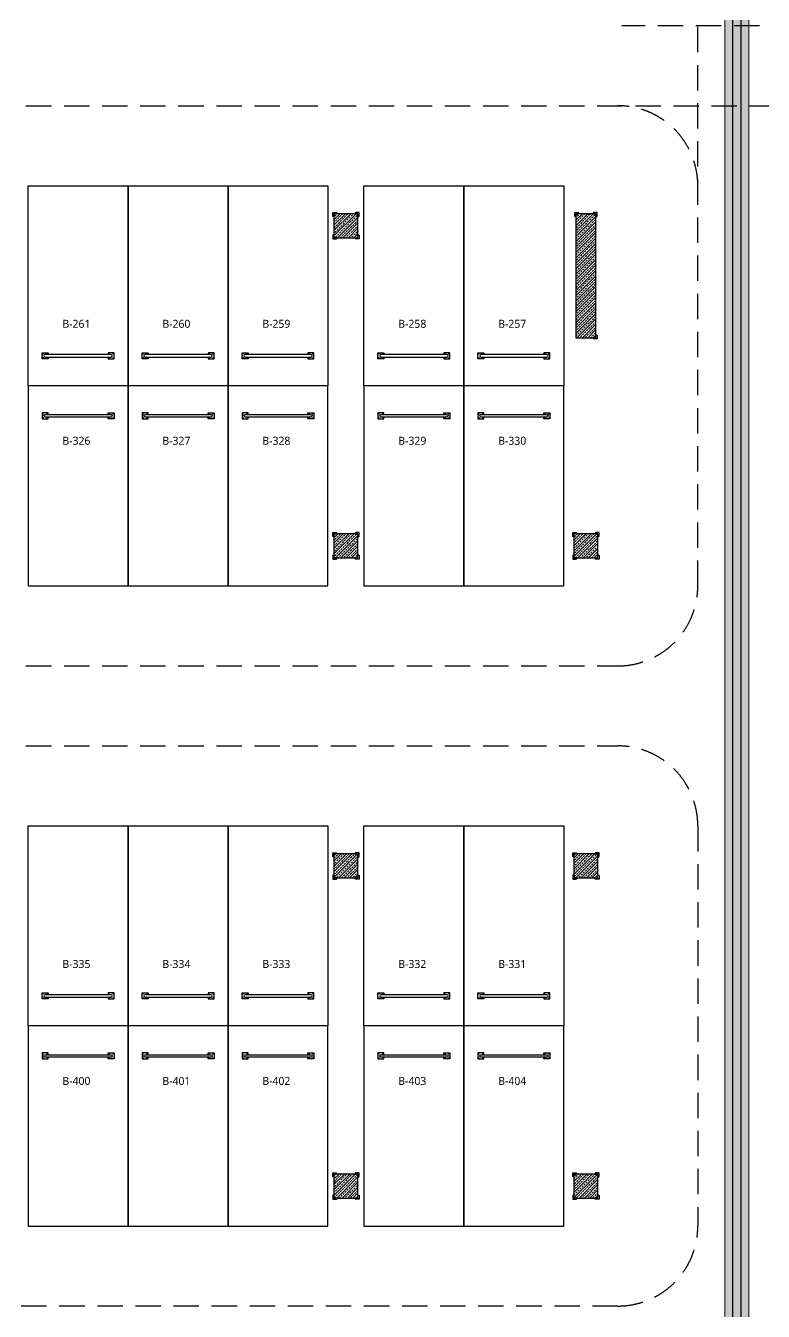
# Model space of a CAD drawing. Header units: millimetres. Extents: x -379292 to 1221486, y 92049 to 447512.
# Drawn here: x 165338 to 183786, y 189488 to 221619 of the extents above; entities that cross this region are included whole.
import ezdxf
from ezdxf.enums import TextEntityAlignment as Align

# ---------------------------------------------------------------- set-up
doc = ezdxf.new("R2010")
doc.units = ezdxf.units.MM
doc.linetypes.add('HIDDEN', pattern=[9.525, 6.35, -3.175])
for name, color, linetype in [('05_HATCH CONCRETE', 141, 'Continuous'), ('05_SYMBOL', 2, 'Continuous'), ('202-A-Y-MahalAd', 141, 'Continuous'), ('E_CT_ZA', 6, 'Continuous')]:
    doc.layers.add(name, color=color, linetype=linetype)
doc.layers.add('E_CT_KA', color=4, linetype='Continuous', lineweight=9)
doc.styles.get("Standard").update_dxf_attribs({"font": 'segoeuil.ttf'})
pattern_1 = [(225, (905000, -3e-07), (67.351921, -67.351921), []), (225, (904932.65, -3e-07), (67.351921, -67.351921), [47.625, -23.8125])]

# ---------------------------------------------------------------- blocks, each defined once
blk = doc.blocks.new('202_Vida')
at = {"color": 0, "linetype": 'ByBlock', "ltscale": 0.2}
for points in [[(1, 0), (-1, 0)], [(0, 1), (0, -1)]]:
    blk.add_lwpolyline(points, dxfattribs=at)
at = {"color": 0, "linetype": 'ByBlock'}
for radius in [0.42, 0.23, 0.155]:
    blk.add_circle((0, 0), radius, dxfattribs=at)
blk = doc.blocks.new('202_Stoper')
at = {"color": 0, "linetype": 'ByBlock'}
for points in [[(-750, -30), (-750, -75), (-900, -75), (-900, 75), (-750, 75), (-750, 30)], [(750, -30), (750, -75), (900, -75), (900, 75), (750, 75), (750, 30)]]:
    blk.add_lwpolyline(points, dxfattribs=at)
blk.add_lwpolyline([(825, -30, 1), (825, 30), (-825, 30, 1), (-825, -30)], format="xyb", close=True, dxfattribs=at)
at = {"color": 0, "linetype": 'ByBlock', "yscale": 10, "zscale": 10, "rotation": 180}
for p, xscale in [((-877, 53), -10), ((-772, 53), 10), ((772, 53), -10), ((877, 53), 10)]:
    blk.add_blockref('202_Vida', p, dxfattribs=dict(at, xscale=xscale))
at = {"color": 0, "linetype": 'ByBlock', "yscale": 10, "zscale": 10}
for p, xscale in [((-877, -52), 10), ((-772, -52), -10), ((772, -52), 10), ((877, -52), -10)]:
    blk.add_blockref('202_Vida', p, dxfattribs=dict(at, xscale=xscale))
blk = doc.blocks.new('202_Mahalblok')
at = {"color": 0, "linetype": 'ByBlock', "flags": 128}
blk.add_lwpolyline([(0, 0), (0, 5000), (2500, 5000), (2500, 0)], close=True, dxfattribs=at)
at = {"color": 252}
blk.add_blockref('202_Stoper', (1250, 750), dxfattribs=at)
at = {"color": 0, "linetype": 'ByBlock', "ltscale": 25}
blk.add_attdef('MAHALNO', text='', height=200, dxfattribs=at).set_placement((1209, 1390), align=Align.BOTTOM_CENTER)
blk = doc.blocks.new('bariyer')
at = {"color": 8, "ltscale": 25}
blk.add_lwpolyline([(0, -70), (15, -70, 0.414214), (30, -55), (30, 30), (-55, 30, 0.414214), (-70, 15), (-70, 0), (0, 0)], format="xyb", close=True, dxfattribs=at)
blk = doc.blocks.new('OtoParkBodrumKatMimari')
at = {"layer": '05_HATCH CONCRETE'}
h = blk.add_hatch(dxfattribs=at)
h.set_pattern_fill('ANSI33', color=8, scale=15, angle=180, style=0)
h.set_pattern_definition(pattern_1)
h.paths.add_polyline_path([(122000, 116100), (121400, 116100), (121400, 115500), (122000, 115500)])
h = blk.add_hatch(dxfattribs=at)
h.set_pattern_fill('ANSI33', color=8, scale=15, angle=180, style=0)
h.set_pattern_definition(pattern_1)
h.paths.add_polyline_path([(127950, 116100), (127450, 116100), (127450, 113000), (127950, 113000)])
h = blk.add_hatch(dxfattribs=at)
h.set_pattern_fill('ANSI33', color=8, scale=15, angle=180, style=0)
h.set_pattern_definition(pattern_1)
h.paths.add_polyline_path([(122000, 108100), (121400, 108100), (121400, 107500), (122000, 107500)])
h = blk.add_hatch(dxfattribs=at)
h.set_pattern_fill('ANSI33', color=8, scale=15, angle=180, style=0)
h.set_pattern_definition(pattern_1)
h.paths.add_polyline_path([(128000, 108100), (127400, 108100), (127400, 107500), (128000, 107500)])
h = blk.add_hatch(dxfattribs=at)
h.set_pattern_fill('ANSI33', color=8, scale=15, angle=180, style=0)
h.set_pattern_definition(pattern_1)
h.paths.add_polyline_path([(122000, 100100), (121400, 100100), (121400, 99500), (122000, 99500)])
h = blk.add_hatch(dxfattribs=at)
h.set_pattern_fill('ANSI33', color=8, scale=15, angle=180, style=0)
h.set_pattern_definition(pattern_1)
h.paths.add_polyline_path([(128000, 100100), (127400, 100100), (127400, 99500), (128000, 99500)])
h = blk.add_hatch(dxfattribs=at)
h.set_pattern_fill('ANSI33', color=8, scale=15, angle=180, style=0)
h.set_pattern_definition(pattern_1)
h.paths.add_polyline_path([(122000, 92100), (121400, 92100), (121400, 91500), (122000, 91500)])
h = blk.add_hatch(dxfattribs=at)
h.set_pattern_fill('ANSI33', color=8, scale=15, angle=180, style=0)
h.set_pattern_definition(pattern_1)
h.paths.add_polyline_path([(128000, 92100), (127400, 92100), (127400, 91500), (128000, 91500)])
at = {"color": 5}
for points in [[(122000, 116100), (121400, 116100), (121400, 115500), (122000, 115500)], [(127950, 116100), (127450, 116100), (127450, 113000), (127950, 113000)], [(122000, 108100), (121400, 108100), (121400, 107500), (122000, 107500)], [(128000, 108100), (127400, 108100), (127400, 107500), (128000, 107500)], [(122000, 100100), (121400, 100100), (121400, 99500), (122000, 99500)], [(128000, 100100), (127400, 100100), (127400, 99500), (128000, 99500)], [(122000, 92100), (121400, 92100), (121400, 91500), (122000, 91500)], [(128000, 92100), (127400, 92100), (127400, 91500), (128000, 91500)]]:
    blk.add_lwpolyline(points, close=True, dxfattribs=at)
at = {"layer": '05_SYMBOL', "color": 252, "linetype": 'HIDDEN', "ltscale": 100}
for points in [[(130500, 106800), (130500, 132800)], [(19400, 118800), (135650, 118800)], [(19400, 104800), (128500, 104800)]]:
    blk.add_lwpolyline(points, dxfattribs=at)
for points in [[(140650, 88852), (140650, 116000, 0.414214), (135850, 120800), (128600, 120800)], [(130500, 116800, 0.414214), (128500, 118800)], [(128500, 104800, 0.414214), (130500, 106800)], [(17400, 100800, -0.414214), (19400, 102800), (128500, 102800, -0.414214), (130500, 100800), (130500, 90800, -0.414214), (128500, 88800), (19400, 88800, -0.414214), (17400, 90800), (17400, 100800)]]:
    blk.add_lwpolyline(points, format="xyb", dxfattribs=at)
at = {"layer": '05_SYMBOL', "color": 8, "xscale": -1}
for p in [(121400, 116100), (127450, 116100), (121400, 108100), (127400, 108100), (121400, 100100), (127400, 100100), (121400, 92100), (127400, 92100)]:
    blk.add_blockref('bariyer', p, dxfattribs=at)
at = {"layer": '05_SYMBOL', "color": 8}
for p in [(122000, 116100), (127950, 116100), (122000, 108100), (128000, 108100), (122000, 100100), (128000, 100100), (122000, 92100), (128000, 92100)]:
    blk.add_blockref('bariyer', p, dxfattribs=at)
at = {"layer": '05_SYMBOL', "color": 8, "rotation": 180}
for p in [(121400, 115500), (121400, 107500), (127400, 107500), (121400, 99500), (127400, 99500), (121400, 91500), (127400, 91500)]:
    blk.add_blockref('bariyer', p, dxfattribs=at)
at = {"layer": '05_SYMBOL', "color": 8, "xscale": -1, "rotation": 180}
for p in [(122000, 115500), (127950, 113000), (122000, 107500), (128000, 107500), (122000, 99500), (128000, 99500), (122000, 91500), (128000, 91500)]:
    blk.add_blockref('bariyer', p, dxfattribs=at)
at = {"layer": '202-A-Y-MahalAd', "color": 8, "ltscale": 25}
for p, values in [((113750, 111800), {'MAHALNO': 'B-261'}), ((116250, 111800), {'MAHALNO': 'B-260'}), ((118750, 111800), {'MAHALNO': 'B-259'}), ((122150, 111800), {'MAHALNO': 'B-258'}), ((124650, 111800), {'MAHALNO': 'B-257'}), ((113750, 95800), {'MAHALNO': 'B-335'}), ((116250, 95800), {'MAHALNO': 'B-334'}), ((118750, 95800), {'MAHALNO': 'B-333'}), ((122150, 95800), {'MAHALNO': 'B-332'}), ((124650, 95800), {'MAHALNO': 'B-331'})]:
    blk.add_blockref('202_Mahalblok', p, dxfattribs=at).add_auto_attribs(values)
ref = blk.add_blockref('202_Mahalblok', (113750, 111800), dxfattribs=dict(at, xscale=-1, rotation=180))
ref.add_attrib('MAHALNO', 'B-326', dxfattribs={"layer": '0', "color": 0, "linetype": 'ByBlock', "ltscale": 25, "height": 200}).set_placement((114959, 110267), align=Align.BOTTOM_CENTER)
ref = blk.add_blockref('202_Mahalblok', (116250, 111800), dxfattribs=dict(at, xscale=-1, rotation=180))
ref.add_attrib('MAHALNO', 'B-327', dxfattribs={"layer": '0', "color": 0, "linetype": 'ByBlock', "ltscale": 25, "height": 200}).set_placement((117459, 110267), align=Align.BOTTOM_CENTER)
ref = blk.add_blockref('202_Mahalblok', (118750, 111800), dxfattribs=dict(at, xscale=-1, rotation=180))
ref.add_attrib('MAHALNO', 'B-328', dxfattribs={"layer": '0', "color": 0, "linetype": 'ByBlock', "ltscale": 25, "height": 200}).set_placement((119959, 110267), align=Align.BOTTOM_CENTER)
ref = blk.add_blockref('202_Mahalblok', (122150, 111800), dxfattribs=dict(at, xscale=-1, rotation=180))
ref.add_attrib('MAHALNO', 'B-329', dxfattribs={"layer": '0', "color": 0, "linetype": 'ByBlock', "ltscale": 25, "height": 200}).set_placement((123359, 110267), align=Align.BOTTOM_CENTER)
ref = blk.add_blockref('202_Mahalblok', (124650, 111800), dxfattribs=dict(at, xscale=-1, rotation=180))
ref.add_attrib('MAHALNO', 'B-330', dxfattribs={"layer": '0', "color": 0, "linetype": 'ByBlock', "ltscale": 25, "height": 200}).set_placement((125859, 110267), align=Align.BOTTOM_CENTER)
ref = blk.add_blockref('202_Mahalblok', (113750, 95800), dxfattribs=dict(at, xscale=-1, rotation=180))
ref.add_attrib('MAHALNO', 'B-400', dxfattribs={"layer": '0', "color": 0, "linetype": 'ByBlock', "ltscale": 25, "height": 200}).set_placement((114959, 94267), align=Align.BOTTOM_CENTER)
ref = blk.add_blockref('202_Mahalblok', (116250, 95800), dxfattribs=dict(at, xscale=-1, rotation=180))
ref.add_attrib('MAHALNO', 'B-401', dxfattribs={"layer": '0', "color": 0, "linetype": 'ByBlock', "ltscale": 25, "height": 200}).set_placement((117459, 94267), align=Align.BOTTOM_CENTER)
ref = blk.add_blockref('202_Mahalblok', (118750, 95800), dxfattribs=dict(at, xscale=-1, rotation=180))
ref.add_attrib('MAHALNO', 'B-402', dxfattribs={"layer": '0', "color": 0, "linetype": 'ByBlock', "ltscale": 25, "height": 200}).set_placement((119959, 94267), align=Align.BOTTOM_CENTER)
ref = blk.add_blockref('202_Mahalblok', (122150, 95800), dxfattribs=dict(at, xscale=-1, rotation=180))
ref.add_attrib('MAHALNO', 'B-403', dxfattribs={"layer": '0', "color": 0, "linetype": 'ByBlock', "ltscale": 25, "height": 200}).set_placement((123359, 94267), align=Align.BOTTOM_CENTER)
ref = blk.add_blockref('202_Mahalblok', (124650, 95800), dxfattribs=dict(at, xscale=-1, rotation=180))
ref.add_attrib('MAHALNO', 'B-404', dxfattribs={"layer": '0', "color": 0, "linetype": 'ByBlock', "ltscale": 25, "height": 200}).set_placement((125859, 94267), align=Align.BOTTOM_CENTER)
blk = doc.blocks.new('*U673')
h = blk.add_hatch()
h.set_pattern_fill('ANSI33', color=0, scale=50, angle=1, style=0)
h.paths.add_polyline_path([(-115494, 200), (1093, 200), (1093, 0), (-115494, 0)])
at = {"color": 0}
blk.add_lwpolyline([(-115494, 200), (1093, 200), (1093, 0), (-115494, 0)], close=True, dxfattribs=at)
at = {"ltscale": 25, "flags": 1}
for tag, p in [('YUKSEKLIK', (-229, -149)), ('KALINLIK', (-229, -213))]:
    blk.add_attdef(tag, p, '', height=50, dxfattribs=at)
blk = doc.blocks.new('*U720')
h = blk.add_hatch()
h.set_pattern_fill('ANSI33', color=0, scale=50, angle=1, style=0)
h.paths.add_polyline_path([(-71173, 600), (45489, 600), (45489, 0), (-71173, 0)])
at = {"color": 0}
blk.add_lwpolyline([(-71173, 600), (45489, 600), (45489, 0), (-71173, 0)], close=True, dxfattribs=at)
at = {"ltscale": 25, "flags": 1}
for tag, p in [('YUKSEKLIK', (-229, -149)), ('KALINLIK', (-229, -213))]:
    blk.add_attdef(tag, p, '', height=50, dxfattribs=at)
blk = doc.blocks.new('A$C15ead506')
at = {"layer": 'E_CT_KA', "color": 6, "rotation": 270}
blk.add_blockref('*U720', (60875, 97770), dxfattribs=at)
at = {"layer": 'E_CT_ZA', "color": 30, "rotation": 90}
blk.add_blockref('*U673', (61275, 167851), dxfattribs=at)

msp = doc.modelspace()

# ---------------------------------------------------------------- block references
at = {"color": 8}
msp.add_blockref('OtoParkBodrumKatMimari', (51648, 100818.8), dxfattribs=at)

# ---------------------------------------------------------------- next in the draw order: block references
at = {"color": 30}
msp.add_blockref('A$C15ead506', (121948, 101118.8), dxfattribs=at)

doc.saveas('drawing.dxf')
